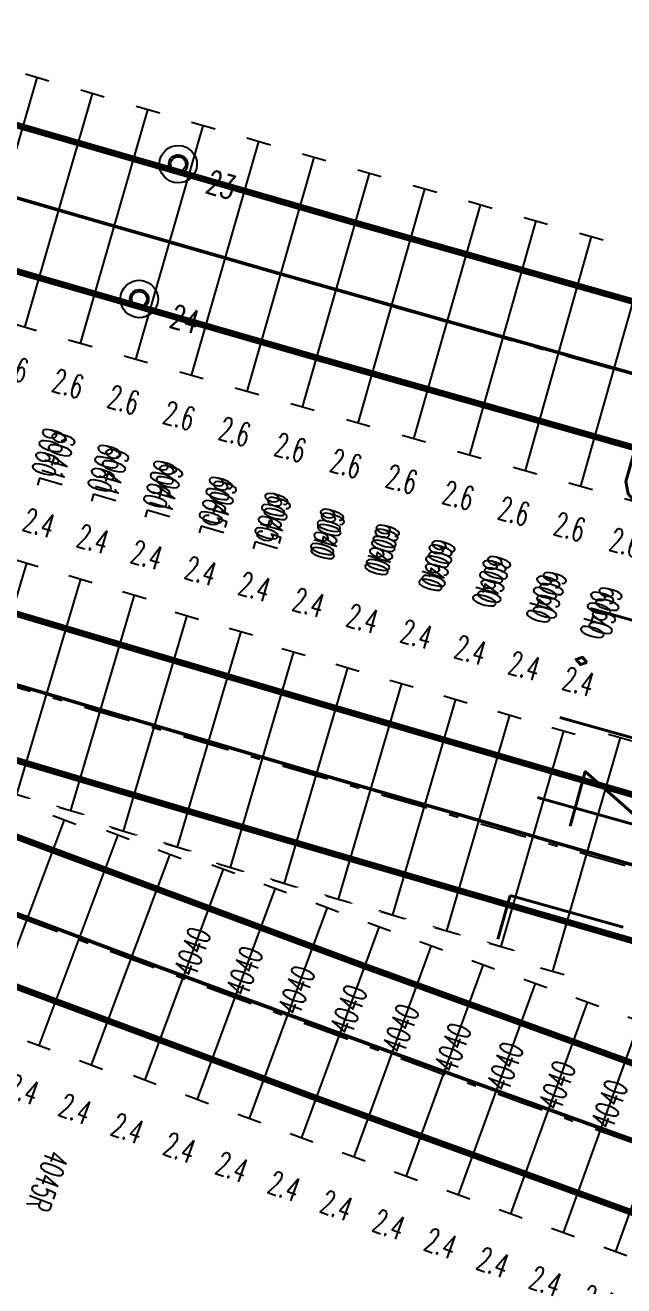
# Model space of a CAD drawing. Extents: x 2687065 to 2691361, y 1253360 to 1255888.
# Drawn here: x 2689283.06 to 2689289.43, y 1254917.14 to 1254930.57 of the extents above; entities that cross this region are included whole.
import ezdxf
from ezdxf.enums import TextEntityAlignment as Align

# ---------------------------------------------------------------- set-up
doc = ezdxf.new("R2010")
doc.units = 0
doc.header["$MEASUREMENT"] = 0
doc.linetypes.add('STRICHPUNKT', pattern=[1, 0.5, -0.25, 0, -0.25])
for name, color, linetype in [('A-GL-0014-_____', 1, 'STRICHPUNKT'), ('A-GL-0015-_____', 1, 'STRICHPUNKT'), ('BS-TR-A-Gleisstrang-LinieGeometrie', 7, 'Continuous'), ('BS-TR-A-Weiche-Kurzbezeichnung', 7, 'Continuous'), ('L-GL-0014-_____', 2, 'Continuous'), ('L-GL-0015-_____', 2, 'Continuous'), ('L-GL-0016-_____', 2, 'Continuous'), ('L-ST-0014-_____', 7, 'Continuous'), ('S-ON-0014-_____', 7, 'Continuous'), ('S-ON-0015-_____', 7, 'Continuous'), ('S-ON-0016-_____', 7, 'Continuous'), ('T-SS-0014-_____', 7, 'Continuous'), ('T-SS-0015-_____', 7, 'Continuous'), ('T-SS-0016-_____', 7, 'Continuous'), ('T-ST', 7, 'Continuous')]:
    doc.layers.add(name, color=color, linetype=linetype)
doc.styles.add('R6', font='simplex.shx', dxfattribs={"width": 0.6})
doc.styles.add('R7', font='simplex.shx', dxfattribs={"width": 0.7})
doc.styles.add('SUPPRIME', font='simplex.shx', dxfattribs={"width": 0.75})

# ---------------------------------------------------------------- blocks, each defined once
blk = doc.blocks.new('WeiVlpSchwelleL')
at = {"color": 7}
for p, q in [((-0.4999999999999905, -0.1300000000000073), (-0.4999999999999832, 0.1299999999999694)), ((0.5000000000000135, -0.130000000000005), (0.5000000000000135, 0.1299999999999717))]:
    blk.add_line(p, q, dxfattribs=at)
at = {"color": 0, "linetype": 'ByBlock', "lineweight": -2}
blk.add_line((-0.4999999999999868, -1.183033536314004e-14), (0.5000000000000118, 4.669396854307774e-15), dxfattribs=at)
at = {"style": 'R6', "width": 0.6}
blk.add_attdef('LAENGE', text='', height=0.25, rotation=89.99999999999999, dxfattribs=at).set_placement((-1.229737067022953, 0.007106245459261308, 6e-06), align=Align.MIDDLE)
at = {"style": 'R6', "width": 0.6, "flags": 1}
for tag, p in [('WVP-SKML', (-5, 0, 2e-06)), ('WVP-SKMR', (3, 0, 2e-06))]:
    blk.add_attdef(tag, text='', height=0.25, rotation=180, dxfattribs=at).set_placement(p, align=Align.MIDDLE_CENTER)
at = {"style": 'R6', "width": 0.6}
blk.add_attdef('BEZEICHNUNG', text='', height=0.25, rotation=180, dxfattribs=at).set_placement((-2.249999999999987, -5.373479439185756e-14, 2), align=Align.MIDDLE_LEFT)
at = {"style": 'R6', "width": 0.6, "flags": 1}
blk.add_attdef('VERSCHIEBUNG', text='', height=0.25, rotation=180, dxfattribs=at).set_placement((-1.470197398034461, -5.373479439185758e-14, 2), align=Align.MIDDLE_LEFT)
for tag, p in [('VERKLINKS', (-0.8749999999999833, -5.426408495180606e-14, 2e-06)), ('VERKRECHTS', (0.8611075787621026, -8.736039560677224e-05, 2e-06))]:
    blk.add_attdef(tag, text='', height=0.25, rotation=180, dxfattribs=at).set_placement(p, align=Align.MIDDLE)
at = {"color": 1, "extrusion": (-1, -6.123233995736769e-17, 1.224646799147353e-16), "style": 'R6', "width": 0.6, "flags": 8}
blk.add_attdef('WVP-ANL', text='', height=0.25, rotation=270, dxfattribs=at).set_placement((1.179971919316135e-14, -7.187955122291877e-15, 0.4999999999999868), align=Align.MIDDLE)
at = {"color": 1, "extrusion": (1, -1.608122649676636e-16, 1.224646799147353e-16), "style": 'R6', "width": 0.6, "flags": 8}
blk.add_attdef('WVP-ANR', text='', height=0.25, rotation=270, dxfattribs=at).set_placement((-1.65451836612779e-14, -4.265120563609635e-14, 0.50000000000001), align=Align.MIDDLE)
blk = doc.blocks.new('st_Isol6_a')
at = {"color": 0, "linetype": 'ByBlock', "lineweight": -2}
for radius in [0.2, 0.1, 0.08]:
    blk.add_circle((0, 0, 1), radius, dxfattribs=at)
at = {"layer": 'T-ST', "color": 0, "linetype": 'ByBlock', "lineweight": -2, "style": 'R7', "width": 0.7, "flags": 8}
blk.add_attdef('WVP-STNR', text='', height=0.25, dxfattribs=at).set_placement((0.55, 0), align=Align.MIDDLE)
blk = doc.blocks.new('WeiVlpSchwelleR')
at = {"color": 7}
for p, q in [((-0.4999999999999886, -0.1300000000000048), (-0.4999999999999886, 0.1299999999999719)), ((0.5000000000000153, -0.1300000000000075), (0.5000000000000082, 0.1299999999999692))]:
    blk.add_line(p, q, dxfattribs=at)
at = {"color": 0, "linetype": 'ByBlock', "lineweight": -2}
blk.add_line((0.5000000000000118, -1.201402631621339e-14), (-0.4999999999999868, 4.853087807381139e-15), dxfattribs=at)
at = {"style": 'R6', "width": 0.6}
blk.add_attdef('LAENGE', text='', height=0.25, rotation=90, dxfattribs=at).set_placement((1.229737067022978, 0.007106245459260857, 6e-06), align=Align.MIDDLE)
at = {"style": 'R6', "width": 0.6, "flags": 1}
for tag, p in [('WVP-SKML', (-3, -5.426215032855453e-14, 2e-06)), ('WVP-SKMR', (5, -5.426215032855453e-14, 2e-06))]:
    blk.add_attdef(tag, text='', height=0.25, rotation=180, dxfattribs=at).set_placement(p, align=Align.MIDDLE_CENTER)
for tag, rotation, p in [('VERKLINKS', 180, (-0.8611075787620777, -8.73603956063954e-05, 2e-06)), ('VERKRECHTS', 179.9999999999973, (0.8750000000000082, -5.459328261269093e-14, 2e-06))]:
    blk.add_attdef(tag, text='', height=0.25, rotation=rotation, dxfattribs=at).set_placement(p, align=Align.MIDDLE)
at = {"color": 1, "extrusion": (-1, 1.836970198721029e-16, 1.224646799147353e-16), "style": 'R6', "width": 0.6, "flags": 8}
blk.add_attdef('WVP-ANL', text='', height=0.25, rotation=270, dxfattribs=at).set_placement((1.829950611378862e-14, -6.12323399573665e-17, 0.4999999999999904), align=Align.MIDDLE)
at = {"style": 'R6', "width": 0.6, "flags": 1}
blk.add_attdef('VERSCHIEBUNG', text='', height=0.25, rotation=179.9999999999999, dxfattribs=at).set_placement((1.75503510535756, -5.395683899678261e-14, 2.000000000057511e-06), align=Align.MIDDLE_LEFT)
at = {"color": 1, "extrusion": (1, -1.83697019872103e-16, 3.374459510989179e-32), "style": 'R6', "width": 0.6, "flags": 8}
blk.add_attdef('WVP-ANR', text='', height=0.25, rotation=270, dxfattribs=at).set_placement((-1.90594986648479e-14, -7.137320858570557e-15, 0.5000000000000118), align=Align.MIDDLE)
at = {"style": 'R6', "width": 0.6}
blk.add_attdef('BEZEICHNUNG', text='', height=0.25, rotation=180, dxfattribs=at).set_placement((3.371428571428583, -5.426215032855453e-14, 2.000000000057511e-06), align=Align.MIDDLE_LEFT)

msp = doc.modelspace()

# ---------------------------------------------------------------- linework, layer by layer
at = {"layer": 'A-GL-0014-_____', "extrusion": (0.01856783197649532, 0.07832280268803682, 0.9967551224823394), "elevation": 148676.4978869476, "flags": 128}
msp.add_lwpolyline([(-2327270.607667033, -1835422.054921527, 0.003633421410041515), (-2327283.193510828, -1835421.446566809)], format="xyb", dxfattribs=at)
at = {"layer": 'A-GL-0015-_____', "extrusion": (0.01804329580227478, 0.0724631591215498, 0.9972078670200696), "elevation": 139912.5850883046, "flags": 128}
for points in [[(-2306375.860925438, -1862282.304916803, 0.003607865654043509), (-2306388.834824676, -1862281.695972341, 0.0005778882366978131), (-2306390.938590927, -1862281.614882477, 0.0005640373837236005), (-2306393.04253691, -1862281.538597507, 0.0005501865310880182), (-2306395.146647687, -1862281.467001255, 0.0005363356787352098), (-2306397.2509091, -1862281.399977494, 0.0005224848264887163), (-2306399.355307747, -1862281.337409949, 0.000508633974426861), (-2306401.459830968, -1862281.279182303, 0.0004947831227551143), (-2306403.564466825, -1862281.2251782, 0.0004809322710308942), (-2306405.669204077, -1862281.175281247, 0.0004670814196756011), (-2306407.774032172, -1862281.129375021, 0.0004532305682466667), (-2306409.878941214, -1862281.087343066, 0.0004393797171654458), (-2306411.983921956, -1862281.049068903, 0.000425528866205388), (-2306414.088965773, -1862281.014436027, 0.0004116780155718247), (-2306416.194064645, -1862280.983327911, 0.0003978271650381603), (-2306418.299211137, -1862280.955628012, 0.0003839763143777667), (-2306420.404398384, -1862280.931219766, 0.0003701254642280183), (-2306422.509620063, -1862280.909986597, 0.0003562746139303033), (-2306424.614870382, -1862280.891811915, 0.000342423763905985), (-2306426.720144058, -1862280.87657912, 0.0003285729141444139), (-2306428.825436292, -1862280.864171602, 0.0003147220642029705), (-2306430.93074276, -1862280.85447274, 0.000300871214719114), (-2306433.036059585, -1862280.84736591, 0.0002870203650340875), (-2306435.141383322, -1862280.84273448, 0.0002731695155693189), (-2306437.246710938, -1862280.840461815, 0.0002593186663141821), (-2306439.352039791, -1862280.840431275, 0.0002454678170420386), (-2306441.457367611, -1862280.842526217, 0.0002316169679582705), (-2306443.562692484, -1862280.846629998, 0.000217766119052233), (-2306445.668012826, -1862280.852625972, 0.0002039152698813173), (-2306447.773327372, -1862280.860397492, 0.0001900644212988732), (-2306449.878635147, -1862280.869827912, 0.0001762135724302912), (-2306451.983935457, -1862280.880800585, 0.0001623627236969281), (-2306454.08922786, -1862280.893198865, 0.0001485118746561659), (-2306456.194512154, -1862280.906906107, 0.0001346610261611838), (-2306458.299788353, -1862280.921805665, 0.0001208101782019989), (-2306460.405056668, -1862280.937780896, 0.0001069593294711759), (-2306462.510317494, -1862280.954715158, 9.310848082247697e-05), (-2306464.615571377, -1862280.972491808, 7.925763224524444e-05), (-2306466.720819011, -1862280.990994205, 6.540678372883944e-05), (-2306468.826060446, -1862281.010163099, 6.111675872858242e-05), (-2306471.026168179, -1862281.03068374, 6.111675872858242e-05)], [(-2306375.711487282, -1862280.557766664), (-2306383.991522347, -1862279.588452516, 0.006225960442902095), (-2306396.375575922, -1862278.29479418)]]:
    msp.add_lwpolyline(points, format="xyb", dxfattribs=at)
at = {"layer": 'BS-TR-A-Gleisstrang-LinieGeometrie', "color": 2, "lineweight": 50, "true_color": 0xffff00}
for points in [[(2689278.25049011, 1254930.10978953, 454.261855773672), (2689279.18011675, 1254929.83558425, 454.268669774008), (2689280.11004936, 1254929.56241837, 454.275483774344), (2689281.04028675, 1254929.29029224, 454.2822977746799), (2689281.97082777, 1254929.0192062, 454.289111775016), (2689282.90167126, 1254928.74916059, 454.295925775352), (2689283.83281606, 1254928.48015573, 454.302739775688), (2689284.76426099, 1254928.21219198, 454.309553776024), (2689285.6960049, 1254927.94526966, 454.3163677763599), (2689286.62804662, 1254927.67938911, 454.323181776697), (2689287.56038499, 1254927.41455065, 454.329995777033), (2689288.49301884, 1254927.15075463, 454.336809777369), (2689289.425947, 1254926.88800137, 454.343623777705), (2689290.35916832, 1254926.6262912, 454.350437778041)], [(2689275.26782487, 1254925.86900111, 454.572238479841), (2689276.22312793, 1254925.57664309, 454.579152882898), (2689277.17875493, 1254925.28534568, 454.586067285954), (2689278.13470469, 1254924.99510923, 454.592981689011), (2689279.09097604, 1254924.70593411, 454.599896092068), (2689280.0475678, 1254924.41782066, 454.606810495125), (2689281.00447879, 1254924.13076926, 454.613724898182), (2689281.96170782, 1254923.84478023, 454.620639301239), (2689282.91925372, 1254923.55985395, 454.627553704296), (2689283.87711532, 1254923.27599076, 454.6344577717221), (2689284.83529142, 1254922.99319102, 454.641257534826), (2689285.79378086, 1254922.71145506, 454.647914705764), (2689286.75258244, 1254922.43078324, 454.654429284943), (2689287.71169499, 1254922.1511759, 454.66080127276), (2689287.71167, 1254922.15109, 454.6608), (2689288.67201147, 1254921.87228661, 454.667035277707), (2689289.63265866, 1254921.59453843, 454.673127691962)], [(2689274.70311217, 1254924.21400918, 454.70271), (2689275.67836215, 1254923.84716578, 454.714793426588), (2689276.65361213, 1254923.48032237, 454.726965861967), (2689277.62886211, 1254923.11347896, 454.739227306403), (2689278.60411209, 1254922.74663556, 454.7515777601629), (2689279.57936207, 1254922.37979215, 454.7640172235201), (2689280.55461205, 1254922.01294874, 454.776545696746), (2689281.52986203, 1254921.64610534, 454.789163180115), (2689282.50511201, 1254921.27926193, 454.801869673902), (2689282.5051, 1254921.27923, 454.80187), (2689283.4765961, 1254920.91494964, 454.81460287031), (2689284.44884603, 1254920.55268601, 454.827204100273), (2689285.4218456, 1254920.19244067, 454.839576236801), (2689286.39559061, 1254919.83421517, 454.851719281703), (2689287.37007688, 1254919.47801106, 454.863633236756), (2689288.34530021, 1254919.12382986, 454.8753181037), (2689289.3212564, 1254918.7716731, 454.886773884245), (2689290.29794125, 1254918.42154231, 454.898000580066), (2689291.27535054, 1254918.07343898, 454.908998192805), (2689292.25348008, 1254917.72736461, 454.91976672407), (2689293.23232565, 1254917.38332071, 454.930306175436), (2689294.21188304, 1254917.04130874, 454.940616548443)]]:
    msp.add_polyline3d(points, dxfattribs=at)
at = {"layer": 'L-GL-0014-_____', "lineweight": 70, "extrusion": (0.01856783197649532, 0.07832280268803682, 0.9967551224823394), "const_width": 0.07, "elevation": 148676.4978869476, "flags": 128}
for points in [[(-2327270.649319825, -1835422.803763998, 0.003633421410041434), (-2327283.224276211, -1835422.195935538, 0.003633421410041434)], [(-2327270.56601424, -1835421.306079058, 0.003633421410041447), (-2327283.162745444, -1835420.697198081, 0.003633421410041447)]]:
    msp.add_lwpolyline(points, format="xyb", dxfattribs=at)
at = {"layer": 'L-GL-0015-_____', "lineweight": 70, "extrusion": (0.01804329580227478, 0.0724631591215498, 0.9972078670200696), "const_width": 0.06999999999999999, "elevation": 139912.5850883046, "flags": 128}
for points in [[(-2306380.672627342, -1862282.808074327, 0.000760682760276793), (-2306383.405750903, -1862282.678746763, 0.00151899202084786), (-2306388.864581361, -1862282.445381802, 0.0005778882366978685), (-2306390.966612087, -1862282.364358837, 0.0002213726297795036), (-2306391.791681806, -1862282.333877219, 0.002088862185547946)], [(-2306383.337548495, -1862281.18029803, 0.001518876280377457), (-2306388.805067991, -1862280.946562881, 0.000577888236697869), (-2306390.910569767, -1862280.865406116, 0.0002214802930002519), (-2306391.737368735, -1862280.834860791, 0.002088977926238065)]]:
    msp.add_lwpolyline(points, format="xyb", dxfattribs=at)
at = {"layer": 'L-GL-0016-_____', "lineweight": 70, "extrusion": (0.01187098449345872, 0.06030678037094123, 0.9981092986083474), "const_width": 0.07000000000000002, "elevation": 108058.6567406982, "flags": 128}
for points in [[(-2396275.611708371, -1747356.400839468), (-2396275.620210119, -1747356.39941413), (-2396276.417670892, -1747356.265717931, 0.006225960442902277), (-2396288.703952008, -1747354.362861454)], [(-2396275.363691192, -1747354.921485731), (-2396275.37219294, -1747354.920060393), (-2396276.169653713, -1747354.786364194, 0.006225960442902282), (-2396288.492849223, -1747352.877790542)]]:
    msp.add_lwpolyline(points, format="xyb", dxfattribs=at)

# ---------------------------------------------------------------- block references
at = {"layer": 'L-ST-0014-_____', "color": 7, "extrusion": (0.01856783197649532, 0.07832280268803682, 0.9967551224823394)}
ref = msp.add_blockref('st_Isol6_a', (-2327277.102619253, -1835422.468952268, 148676.4978869476), dxfattribs=dict(at, rotation=357.2437342768515))
ref.add_attrib('WVP-STNR', '23', dxfattribs={"layer": 'T-ST', "color": 0, "linetype": 'ByBlock', "lineweight": -2, "extrusion": (0.01856783197649532, 0.07832280268803682, 0.9967551224823394), "height": 0.2500000000000001, "rotation": 177.2437342777272, "style": 'R7', "width": 0.7}).set_placement((-2327277.599100207, -1835422.44218943, 148676.4978869476), align=Align.MIDDLE)
ref = msp.add_blockref('st_Isol6_a', (-2327277.030730357, -1835420.970675909, 148676.4978869476), dxfattribs=dict(at, rotation=357.2437502836371))
ref.add_attrib('WVP-STNR', '24', dxfattribs={"layer": 'T-ST', "color": 0, "linetype": 'ByBlock', "lineweight": -2, "extrusion": (0.01856783197649532, 0.07832280268803682, 0.9967551224823394), "height": 0.2499999999999999, "rotation": 177.2437502844916, "style": 'R7', "width": 0.7000000000000001}).set_placement((-2327277.553045053, -1835420.954202117, 148676.4978869476), align=Align.MIDDLE)
at = {"layer": 'S-ON-0014-_____', "extrusion": (0.01856783197649532, 0.07832280268803682, 0.9967551224823394)}
ref = msp.add_blockref('WeiVlpSchwelleL', (-2327275.364415111, -1835421.803442906, 148676.4978869476), dxfattribs=dict(at, xscale=2.6, rotation=267.1311125875583))
ref.add_attrib('BEZEICHNUNG', '6060', dxfattribs={"layer": 'T-SS-0014-_____', "extrusion": (0.01856783197649532, 0.07832280268803682, 0.9967551224823394), "height": 0.25, "rotation": 87.13111259164937, "style": 'R6', "width": 0.6}).set_placement((-2327275.251801236, -1835419.55626287, 148676.4978869476), align=Align.MIDDLE_LEFT)
ref.add_attrib('LAENGE', '2.6', dxfattribs={"layer": 'T-SS-0014-_____', "extrusion": (0.01856783197649532, 0.07832280268803682, 0.9967551224823394), "height": 0.25, "rotation": 177.1311125910347, "style": 'R6', "oblique": 359.9999999999999, "width": 0.6}).set_placement((-2327275.270707928, -1835420.055953574, 148676.4978869476), align=Align.MIDDLE)
ref = msp.add_blockref('WeiVlpSchwelleL', (-2327275.978426463, -1835421.772890932, 148676.4978869476), dxfattribs=dict(at, xscale=2.6, rotation=267.1717397922344))
ref.add_attrib('BEZEICHNUNG', '6060', dxfattribs={"layer": 'T-SS-0014-_____', "extrusion": (0.01856783197649532, 0.07832280268803682, 0.9967551224823394), "height": 0.25, "rotation": 87.17173978771201, "style": 'R6', "width": 0.6}).set_placement((-2327275.867406044, -1835419.525631608, 148676.4978869476), align=Align.MIDDLE_LEFT)
ref.add_attrib('LAENGE', '2.6', dxfattribs={"layer": 'T-SS-0014-_____', "extrusion": (0.01856783197649532, 0.07832280268803682, 0.9967551224823394), "height": 0.25, "rotation": 177.1717397965971, "style": 'R6', "oblique": 359.9999999999999, "width": 0.6}).set_placement((-2327275.88595841, -1835420.025335594, 148676.4978869476), align=Align.MIDDLE)
ref = msp.add_blockref('WeiVlpSchwelleL', (-2327276.592459325, -1835421.742774347, 148676.4978869476), dxfattribs=dict(at, xscale=2.6, rotation=267.2123669969105))
ref.add_attrib('BEZEICHNUNG', '6060', dxfattribs={"layer": 'T-SS-0014-_____', "extrusion": (0.01856783197649532, 0.07832280268803682, 0.9967551224823394), "height": 0.25, "rotation": 87.21236698631878, "style": 'R6', "width": 0.6}).set_placement((-2327276.483032417, -1835419.495436867, 148676.4978869476), align=Align.MIDDLE_LEFT)
ref.add_attrib('LAENGE', '2.6', dxfattribs={"layer": 'T-SS-0014-_____', "extrusion": (0.01856783197649532, 0.07832280268803682, 0.9967551224823394), "height": 0.25, "rotation": 177.212366991681, "style": 'R6', "width": 0.6}).set_placement((-2327276.501230449, -1835419.995153882, 148676.4978869476), align=Align.MIDDLE)
ref = msp.add_blockref('WeiVlpSchwelleL', (-2327277.206513388, -1835421.713093168, 148676.4978869476), dxfattribs=dict(at, xscale=2.6, rotation=267.2529942015866))
ref.add_attrib('BEZEICHNUNG', '6060', dxfattribs={"layer": 'T-SS-0014-_____', "extrusion": (0.01856783197649532, 0.07832280268803682, 0.9967551224823394), "height": 0.25, "rotation": 87.25299421161273, "style": 'R6', "width": 0.6}).set_placement((-2327277.098680045, -1835419.46567866, 148676.4978869476), align=Align.MIDDLE_LEFT)
ref.add_attrib('LAENGE', '2.6', dxfattribs={"layer": 'T-SS-0014-_____', "extrusion": (0.01856783197649532, 0.07832280268803682, 0.9967551224823394), "height": 0.25, "rotation": 177.2529941965698, "style": 'R6', "width": 0.6}).set_placement((-2327277.116523735, -1835419.965408453, 148676.4978869476), align=Align.MIDDLE)
ref = msp.add_blockref('WeiVlpSchwelleL', (-2327277.820588342, -1835421.683847409, 148676.4978869476), dxfattribs=dict(at, xscale=2.6, rotation=267.2936214062627))
ref.add_attrib('BEZEICHNUNG', '6060', dxfattribs={"layer": 'T-SS-0014-_____', "extrusion": (0.01856783197649532, 0.07832280268803682, 0.9967551224823394), "height": 0.25, "rotation": 87.29362139971956, "style": 'R6', "width": 0.6}).set_placement((-2327277.71434862, -1835419.436357004, 148676.4978869476), align=Align.MIDDLE_LEFT)
ref.add_attrib('LAENGE', '2.6', dxfattribs={"layer": 'T-SS-0014-_____', "extrusion": (0.01856783197649532, 0.07832280268803682, 0.9967551224823394), "height": 0.25, "rotation": 177.2936214059893, "style": 'R6', "oblique": 359.9999999999999, "width": 0.6}).set_placement((-2327277.731837958, -1835419.936099324, 148676.4978869476), align=Align.MIDDLE)
ref = msp.add_blockref('WeiVlpSchwelleL', (-2327278.43468388, -1835421.655037084, 148676.4978869476), dxfattribs=dict(at, xscale=2.6, rotation=267.3342486109388))
ref.add_attrib('BEZEICHNUNG', '6060', dxfattribs={"layer": 'T-SS-0014-_____', "extrusion": (0.01856783197649532, 0.07832280268803682, 0.9967551224823394), "height": 0.25, "rotation": 87.33424860039185, "style": 'R6', "width": 0.6}).set_placement((-2327278.330037831, -1835419.407471912, 148676.4978869476), align=Align.MIDDLE_LEFT)
ref.add_attrib('LAENGE', '2.6', dxfattribs={"layer": 'T-SS-0014-_____', "extrusion": (0.01856783197649532, 0.07832280268803682, 0.9967551224823394), "height": 0.25, "rotation": 177.3342486127551, "style": 'R6', "width": 0.6}).set_placement((-2327278.347172808, -1835419.907226507, 148676.4978869476), align=Align.MIDDLE)
ref = msp.add_blockref('WeiVlpSchwelleL', (-2327279.048799692, -1835421.626662208, 148676.4978869476), dxfattribs=dict(at, xscale=2.6, rotation=267.3748758156149))
ref.add_attrib('BEZEICHNUNG', '6060', dxfattribs={"layer": 'T-SS-0014-_____', "extrusion": (0.01856783197649532, 0.07832280268803682, 0.9967551224823394), "height": 0.25, "rotation": 87.3748758047282, "style": 'R6', "width": 0.6}).set_placement((-2327278.945747369, -1835419.379023399, 148676.4978869476), align=Align.MIDDLE_LEFT)
ref.add_attrib('LAENGE', '2.6', dxfattribs={"layer": 'T-SS-0014-_____', "extrusion": (0.01856783197649532, 0.07832280268803682, 0.9967551224823394), "height": 0.25, "rotation": 177.3748758135193, "style": 'R6', "width": 0.6}).set_placement((-2327278.962527976, -1835419.878790019, 148676.4978869476), align=Align.MIDDLE)
ref = msp.add_blockref('WeiVlpSchwelleL', (-2327279.662935469, -1835421.598722796, 148676.4978869476), dxfattribs=dict(at, xscale=2.6, rotation=267.4155030202909))
ref.add_attrib('BEZEICHNUNG', '6060', dxfattribs={"layer": 'T-SS-0014-_____', "extrusion": (0.01856783197649532, 0.07832280268803682, 0.9967551224823394), "height": 0.25, "rotation": 87.41550303315802, "style": 'R6', "width": 0.6}).set_placement((-2327279.561476925, -1835419.351011479, 148676.4978869476), align=Align.MIDDLE_LEFT)
ref.add_attrib('LAENGE', '2.6', dxfattribs={"layer": 'T-SS-0014-_____', "extrusion": (0.01856783197649532, 0.07832280268803682, 0.9967551224823394), "height": 0.25, "rotation": 177.4155030212183, "style": 'R6', "oblique": 359.9999999999999, "width": 0.6}).set_placement((-2327279.577903155, -1835419.850789873, 148676.4978869476), align=Align.MIDDLE)
ref = msp.add_blockref('WeiVlpSchwelleL', (-2327280.277090904, -1835421.571218862, 148676.4978869476), dxfattribs=dict(at, xscale=2.6, rotation=267.456130224967))
ref.add_attrib('BEZEICHNUNG', '6060', dxfattribs={"layer": 'T-SS-0014-_____', "extrusion": (0.01856783197649532, 0.07832280268803682, 0.9967551224823394), "height": 0.25, "rotation": 87.45613022182467, "style": 'R6', "width": 0.6}).set_placement((-2327280.177226189, -1835419.323436168, 148676.4978869476), align=Align.MIDDLE_LEFT)
ref.add_attrib('LAENGE', '2.6', dxfattribs={"layer": 'T-SS-0014-_____', "extrusion": (0.01856783197649532, 0.07832280268803682, 0.9967551224823394), "height": 0.25, "rotation": 177.4561302232841, "style": 'R6', "width": 0.6}).set_placement((-2327280.193298032, -1835419.823226083, 148676.4978869476), align=Align.MIDDLE)
ref = msp.add_blockref('WeiVlpSchwelleL', (-2327280.891265687, -1835421.544150418, 148676.4978869476), dxfattribs=dict(at, xscale=2.6, rotation=87.49675742964313))
ref.add_attrib('BEZEICHNUNG', '6060', dxfattribs={"layer": 'T-SS-0014-_____', "extrusion": (0.01856783197649532, 0.07832280268803682, 0.9967551224823394), "height": 0.25, "rotation": 87.49675742411246, "style": 'R6', "width": 0.6}).set_placement((-2327280.792994851, -1835419.296297478, 148676.4978869476), align=Align.MIDDLE_LEFT)
ref.add_attrib('LAENGE', '2.6', dxfattribs={"layer": 'T-SS-0014-_____', "extrusion": (0.01856783197649532, 0.07832280268803682, 0.9967551224823394), "height": 0.25, "rotation": 177.4967574345175, "style": 'R6', "width": 0.6}).set_placement((-2327280.820954266, -1835419.795563473, 148676.4978869476), align=Align.MIDDLE)
ref = msp.add_blockref('WeiVlpSchwelleL', (-2327281.505459508, -1835421.51751748, 148676.4978869476), dxfattribs=dict(at, xscale=2.6, rotation=87.53738463431921))
ref.add_attrib('BEZEICHNUNG', '6060', dxfattribs={"layer": 'T-SS-0014-_____', "extrusion": (0.01856783197649532, 0.07832280268803682, 0.9967551224823394), "height": 0.25, "rotation": 87.5373846238554, "style": 'R6', "width": 0.6}).set_placement((-2327281.408782602, -1835419.269595422, 148676.4978869476), align=Align.MIDDLE_LEFT)
ref.add_attrib('LAENGE', '2.6', dxfattribs={"layer": 'T-SS-0014-_____', "extrusion": (0.01856783197649532, 0.07832280268803682, 0.9967551224823394), "height": 0.25, "rotation": 177.5373846295589, "style": 'R6', "oblique": 359.9999999999999, "width": 0.6}).set_placement((-2327281.436387991, -1835419.768881118, 148676.4978869476), align=Align.MIDDLE)
ref = msp.add_blockref('WeiVlpSchwelleL', (-2327282.119672061, -1835421.49132006, 148676.4978869476), dxfattribs=dict(at, xscale=2.6, rotation=87.5780118389953))
ref.add_attrib('BEZEICHNUNG', '6060', dxfattribs={"layer": 'T-SS-0014-_____', "extrusion": (0.01856783197649532, 0.07832280268803682, 0.9967551224823394), "height": 0.25, "rotation": 87.57801184876058, "style": 'R6', "width": 0.6}).set_placement((-2327282.024589131, -1835419.243330016, 148676.4978869476), align=Align.MIDDLE_LEFT)
ref.add_attrib('LAENGE', '2.6', dxfattribs={"layer": 'T-SS-0014-_____', "extrusion": (0.01856783197649532, 0.07832280268803682, 0.9967551224823394), "height": 0.25, "rotation": 177.578011841503, "style": 'R6', "width": 0.6}).set_placement((-2327282.051840481, -1835419.74263516, 148676.4978869476), align=Align.MIDDLE)
ref = msp.add_blockref('WeiVlpSchwelleL', (-2327282.733903035, -1835421.465558171, 148676.4978869476), dxfattribs=dict(at, xscale=2.6, rotation=87.61863904367137))
ref.add_attrib('BEZEICHNUNG', '6060', dxfattribs={"layer": 'T-SS-0014-_____', "extrusion": (0.01856783197649532, 0.07832280268803682, 0.9967551224823394), "height": 0.25, "rotation": 87.618639034963, "style": 'R6', "width": 0.6}).set_placement((-2327282.64041413, -1835419.217501271, 148676.4978869476), align=Align.MIDDLE_LEFT)
ref.add_attrib('LAENGE', '2.6', dxfattribs={"layer": 'T-SS-0014-_____', "extrusion": (0.01856783197649532, 0.07832280268803682, 0.9967551224823394), "height": 0.25, "rotation": 177.6186390394596, "style": 'R6', "width": 0.6}).set_placement((-2327282.667311427, -1835419.716825613, 148676.4978869476), align=Align.MIDDLE)
at = {"layer": 'S-ON-0015-_____', "extrusion": (0.01804329580227478, 0.0724631591215498, 0.9972078670200696)}
ref = msp.add_blockref('WeiVlpSchwelleL', (-2306383.625936391, -1862282.018017221, 139912.5850883046), dxfattribs=dict(at, xscale=2.399999999999999, rotation=87.39396156286762))
ref.add_attrib('BEZEICHNUNG', '6041L', dxfattribs={"layer": 'T-SS-0015-_____', "extrusion": (0.01804329580227478, 0.0724631591215498, 0.9972078670200696), "height": 0.25, "rotation": 87.39396154907563, "style": 'R6', "width": 0.6}).set_placement((-2306383.746427307, -1862284.665276547, 139912.5850883046), align=Align.MIDDLE_LEFT)
ref.add_attrib('LAENGE', '2.4', dxfattribs={"layer": 'T-SS-0015-_____', "extrusion": (0.01804329580227478, 0.0724631591215498, 0.9972078670200696), "height": 0.25, "rotation": 177.3939615678003, "style": 'R6', "oblique": 359.9999999999999, "width": 0.6}).set_placement((-2306383.707079042, -1862283.666021473, 139912.5850883046), align=Align.MIDDLE)
ref.add_attrib('WVP-ANR', 'Z', dxfattribs={"layer": 'T-SS-0015-_____', "color": 1, "extrusion": (-0.284819074687632, -0.9556741878546597, 0.07459853458626227), "height": 0.2999999999999999, "rotation": 270.1950847661909, "style": 'R6', "width": 0.6}).set_placement((2218834.336195163, 147468.2713199169, -1965222.088473643), align=Align.MIDDLE)
ref = msp.add_blockref('WeiVlpSchwelleL', (-2306384.225258311, -1862281.990939062, 139912.5850883046), dxfattribs=dict(at, xscale=2.4, rotation=87.43215864677997))
ref.add_attrib('BEZEICHNUNG', '6041L', dxfattribs={"layer": 'T-SS-0015-_____', "extrusion": (0.01804329580227478, 0.0724631591215498, 0.9972078670200696), "height": 0.25, "rotation": 87.43215864991936, "style": 'R6', "width": 0.6}).set_placement((-2306384.343984365, -1862284.638278127, 139912.5850883046), align=Align.MIDDLE_LEFT)
ref.add_attrib('LAENGE', '2.4', dxfattribs={"layer": 'T-SS-0015-_____', "extrusion": (0.01804329580227478, 0.0724631591215498, 0.9972078670200696), "height": 0.25, "rotation": 177.4321586393219, "style": 'R6', "oblique": 359.9999999999999, "width": 0.6}).set_placement((-2306384.305302279, -1862283.638997043, 139912.5850883046), align=Align.MIDDLE)
ref.add_attrib('WVP-ANR', 'Z', dxfattribs={"layer": 'T-SS-0015-_____', "color": 1, "extrusion": (-0.2841800721796151, -0.9558642215097615, 0.07460078158790723), "height": 0.2999999999999999, "rotation": 270.1922273308941, "style": 'R6', "width": 0.6}).set_placement((2220151.932549904, 147362.0100854175, -1963742.106580813), align=Align.MIDDLE)
ref = msp.add_blockref('WeiVlpSchwelleL', (-2306384.824598151, -1862281.964260457, 139912.5850883046), dxfattribs=dict(at, xscale=2.399999999999999, rotation=87.47035573069239))
ref.add_attrib('BEZEICHNUNG', '6041L', dxfattribs={"layer": 'T-SS-0015-_____', "extrusion": (0.01804329580227478, 0.0724631591215498, 0.9972078670200696), "height": 0.25, "rotation": 87.4703557433998, "style": 'R6', "width": 0.6}).set_placement((-2306384.941559291, -1862284.611678084, 139912.5850883046), align=Align.MIDDLE_LEFT)
ref.add_attrib('LAENGE', '2.4', dxfattribs={"layer": 'T-SS-0015-_____', "extrusion": (0.01804329580227478, 0.0724631591215498, 0.9972078670200696), "height": 0.25, "rotation": 177.4703557367374, "style": 'R6', "oblique": 359.9999999999999, "width": 0.6}).set_placement((-2306384.903543398, -1862283.612371434, 139912.5850883046), align=Align.MIDDLE)
ref.add_attrib('WVP-ANR', 'Z', dxfattribs={"layer": 'T-SS-0015-_____', "color": 1, "extrusion": (-0.2835409433700248, -0.9560538303386148, 0.07460299543382827), "height": 0.2999999999999999, "rotation": 270.1893698092079, "style": 'R6', "width": 0.6}).set_placement((2221468.537105563, 147255.6111848119, -1962261.251517936), align=Align.MIDDLE)
ref = msp.add_blockref('WeiVlpSchwelleL', (-2306385.42178213, -1862281.88802868, 139912.5850883046), dxfattribs=dict(at, xscale=2.4, rotation=87.50855281460481))
ref.add_attrib('BEZEICHNUNG', '6045L', dxfattribs={"layer": 'T-SS-0015-_____', "extrusion": (0.01804329580227478, 0.0724631591215498, 0.9972078670200696), "height": 0.25, "rotation": 87.50855281713206, "style": 'R6', "width": 0.6}).set_placement((-2306385.539151817, -1862284.585476429, 139912.5850883046), align=Align.MIDDLE_LEFT)
ref.add_attrib('LAENGE', '2.4', dxfattribs={"layer": 'T-SS-0015-_____', "extrusion": (0.01804329580227478, 0.0724631591215498, 0.9972078670200696), "height": 0.25, "rotation": 177.5085528107714, "style": 'R6', "oblique": 359.9999999999999, "width": 0.6}).set_placement((-2306385.501956701, -1862283.586137383, 139912.5850883046), align=Align.MIDDLE)
ref.add_attrib('WVP-ANR', 'Z', dxfattribs={"layer": 'T-SS-0015-_____', "color": 1, "extrusion": (-0.2829016885429181, -0.956243014256949, 0.07460517612304153), "height": 0.2999999999999999, "rotation": 270.1865122024162, "style": 'R6', "width": 0.6}).set_placement((2222784.14926619, 147149.0748079768, -1960779.473943169), align=Align.MIDDLE)
ref = msp.add_blockref('WeiVlpSchwelleL', (-2306386.021190311, -1862281.862147778, 139912.5850883046), dxfattribs=dict(at, xscale=2.399999999999999, rotation=87.54674989851716))
ref.add_attrib('BEZEICHNUNG', '6045L', dxfattribs={"layer": 'T-SS-0015-_____', "extrusion": (0.01804329580227478, 0.0724631591215498, 0.9972078670200696), "height": 0.25, "rotation": 87.5467498956549, "style": 'R6', "width": 0.6}).set_placement((-2306386.136761677, -1862284.559673174, 139912.5850883046), align=Align.MIDDLE_LEFT)
ref.add_attrib('LAENGE', '2.4', dxfattribs={"layer": 'T-SS-0015-_____', "extrusion": (0.01804329580227478, 0.0724631591215498, 0.9972078670200696), "height": 0.25, "rotation": 177.5467498986314, "style": 'R6', "oblique": 359.9999999999999, "width": 0.6}).set_placement((-2306386.100232794, -1862283.560309553, 139912.5850883046), align=Align.MIDDLE)
ref.add_attrib('WVP-ANR', 'Z', dxfattribs={"layer": 'T-SS-0015-_____', "color": 1, "extrusion": (-0.2822623079824078, -0.9564317731806832, 0.0746073236545778), "height": 0.2999999999999999, "rotation": 270.1836545118035, "style": 'R6', "width": 0.6}).set_placement((2224098.768436297, 147042.401145035, -1959296.874515057), align=Align.MIDDLE)
ref = msp.add_blockref('WeiVlpSchwelleL', (-2306386.618508705, -1862281.786710896, 139912.5850883046), dxfattribs=dict(at, xscale=2.4, rotation=87.58494698242959))
ref.add_attrib('BEZEICHNUNG', '6040', dxfattribs={"layer": 'T-SS-0015-_____', "extrusion": (0.01804329580227478, 0.0724631591215498, 0.9972078670200696), "height": 0.25, "rotation": 87.58494698461709, "style": 'R6', "width": 0.6}).set_placement((-2306386.734388608, -1862284.534268329, 139912.5850883046), align=Align.MIDDLE_LEFT)
ref.add_attrib('LAENGE', '2.4', dxfattribs={"layer": 'T-SS-0015-_____', "extrusion": (0.01804329580227478, 0.0724631591215498, 0.9972078670200696), "height": 0.25, "rotation": 177.5849469789075, "style": 'R6', "oblique": 359.9999999999999, "width": 0.6}).set_placement((-2306386.698688558, -1862283.534873129, 139912.5850883046), align=Align.MIDDLE)
ref.add_attrib('WVP-ANR', 'Z', dxfattribs={"layer": 'T-SS-0015-_____', "color": 1, "extrusion": (-0.2816228019726589, -0.9566201070259248, 0.07460943802748261), "height": 0.2999999999999999, "rotation": 270.1807967386536, "style": 'R6', "width": 0.6}).set_placement((2225412.394020863, 146935.5903863553, -1957813.353892523), align=Align.MIDDLE)
ref = msp.add_blockref('WeiVlpSchwelleL', (-2306387.217984165, -1862281.761627832, 139912.5850883046), dxfattribs=dict(at, xscale=2.399999999999999, rotation=87.623144066342))
ref.add_attrib('BEZEICHNUNG', '6040', dxfattribs={"layer": 'T-SS-0015-_____', "extrusion": (0.01804329580227478, 0.0724631591215498, 0.9972078670200696), "height": 0.25, "rotation": 87.62314405734679, "style": 'R6', "width": 0.6}).set_placement((-2306387.332032342, -1862284.509261907, 139912.5850883046), align=Align.MIDDLE_LEFT)
ref.add_attrib('LAENGE', '2.4', dxfattribs={"layer": 'T-SS-0015-_____', "extrusion": (0.01804329580227478, 0.0724631591215498, 0.9972078670200696), "height": 0.25, "rotation": 177.6231440737188, "style": 'R6', "oblique": 359.9999999999999, "width": 0.6}).set_placement((-2306387.296998562, -1862283.509843129, 139912.5850883046), align=Align.MIDDLE)
ref.add_attrib('WVP-ANR', 'Z', dxfattribs={"layer": 'T-SS-0015-_____', "color": 1, "extrusion": (-0.2809831707978965, -0.9568080157089704, 0.07461151924081627), "height": 0.2999999999999999, "rotation": 270.1779388842511, "style": 'R6', "width": 0.6}).set_placement((2226725.025425322, 146828.642722553, -1956329.012734888), align=Align.MIDDLE)
ref = msp.add_blockref('WeiVlpSchwelleL', (-2306387.817476213, -1862281.736944422, 139912.5850883046), dxfattribs=dict(at, xscale=2.399999999999999, rotation=87.66134115025436))
ref.add_attrib('BEZEICHNUNG', '6040', dxfattribs={"layer": 'T-SS-0015-_____', "extrusion": (0.01804329580227478, 0.0724631591215498, 0.9972078670200696), "height": 0.25, "rotation": 87.66134114889267, "style": 'R6', "width": 0.6}).set_placement((-2306387.929692614, -1862284.484653919, 139912.5850883046), align=Align.MIDDLE_LEFT)
ref.add_attrib('LAENGE', '2.4', dxfattribs={"layer": 'T-SS-0015-_____', "extrusion": (0.01804329580227478, 0.0724631591215498, 0.9972078670200696), "height": 0.25, "rotation": 177.6613411489098, "style": 'R6', "oblique": 359.9999999999999, "width": 0.6}).set_placement((-2306387.895325119, -1862283.485212007, 139912.5850883046), align=Align.MIDDLE)
ref.add_attrib('WVP-ANR', 'Z', dxfattribs={"layer": 'T-SS-0015-_____', "color": 1, "extrusion": (-0.2803434147424002, -0.9569954991463054, 0.07461356729365377), "height": 0.2999999999999999, "rotation": 270.1750809498802, "style": 'R6', "width": 0.6}).set_placement((2228036.662055573, 146721.5583444891, -1954843.801701858), align=Align.MIDDLE)
ref = msp.add_blockref('WeiVlpSchwelleL', (-2306388.416984583, -1862281.712660679, 139912.5850883046), dxfattribs=dict(at, xscale=2.399999999999999, rotation=87.69953823416677))
ref.add_attrib('BEZEICHNUNG', '6040', dxfattribs={"layer": 'T-SS-0015-_____', "extrusion": (0.01804329580227478, 0.0724631591215498, 0.9972078670200696), "height": 0.25, "rotation": 87.69953822877498, "style": 'R6', "width": 0.6}).set_placement((-2306388.527369158, -1862284.460444376, 139912.5850883046), align=Align.MIDDLE_LEFT)
ref.add_attrib('LAENGE', '2.4', dxfattribs={"layer": 'T-SS-0015-_____', "extrusion": (0.01804329580227478, 0.0724631591215498, 0.9972078670200696), "height": 0.25, "rotation": 177.6995382341296, "style": 'R6', "oblique": 359.9999999999999, "width": 0.6}).set_placement((-2306388.493667964, -1862283.460979774, 139912.5850883046), align=Align.MIDDLE)
ref.add_attrib('WVP-ANR', 'Z', dxfattribs={"layer": 'T-SS-0015-_____', "color": 1, "extrusion": (-0.2797035340905021, -0.9571825572546045, 0.07461558218508489), "height": 0.2999999999999999, "rotation": 270.1722229368251, "style": 'R6', "width": 0.6}).set_placement((2229347.303317982, 146614.3374432689, -1953357.721453517), align=Align.MIDDLE)
ref = msp.add_blockref('WeiVlpSchwelleL', (-2306389.016509031, -1862281.688777157, 139912.5850883046), dxfattribs=dict(at, xscale=2.4, rotation=87.73783889183723))
ref.add_attrib('BEZEICHNUNG', '6040', dxfattribs={"layer": 'T-SS-0015-_____', "extrusion": (0.01804329580227478, 0.0724631591215498, 0.9972078670200696), "height": 0.25, "rotation": 87.73783890223474, "style": 'R6', "width": 0.6}).set_placement((-2306389.125056764, -1862284.436634029, 139912.5850883046), align=Align.MIDDLE_LEFT)
ref.add_attrib('LAENGE', '2.4', dxfattribs={"layer": 'T-SS-0015-_____', "extrusion": (0.01804329580227478, 0.0724631591215498, 0.9972078670200696), "height": 0.25, "rotation": 177.7378388915401, "style": 'R6', "oblique": 359.9999999999999, "width": 0.6}).set_placement((-2306389.092023691, -1862283.437147123, 139912.5850883046), align=Align.MIDDLE)
ref.add_attrib('WVP-ANR', 'Z', dxfattribs={"layer": 'T-SS-0015-_____', "color": 1, "extrusion": (-0.2790617935447691, -0.9573696954384372, 0.07461756924271185), "height": 0.2999999999999999, "rotation": 270.169357096377, "style": 'R6', "width": 0.6}).set_placement((2230660.49682226, 146506.6889144871, -1951866.739516983), align=Align.MIDDLE)
ref = msp.add_blockref('WeiVlpSchwelleL', (-2306389.616049198, -1862281.665291495, 139912.5850883046), dxfattribs=dict(at, xscale=2.399999999999999, rotation=87.77558374308097))
ref.add_attrib('BEZEICHNUNG', '6040', dxfattribs={"layer": 'T-SS-0015-_____', "extrusion": (0.01804329580227478, 0.0724631591215498, 0.9972078670200696), "height": 0.25, "rotation": 87.77558374340141, "style": 'R6', "width": 0.6}).set_placement((-2306389.722786696, -1862284.413219279, 139912.5850883046), align=Align.MIDDLE_LEFT)
ref.add_attrib('LAENGE', '2.4', dxfattribs={"layer": 'T-SS-0015-_____', "extrusion": (0.01804329580227478, 0.0724631591215498, 0.9972078670200696), "height": 0.25, "rotation": 177.7755837445577, "style": 'R6', "oblique": 359.9999999999999, "width": 0.6}).set_placement((-2306389.690412064, -1862283.413710828, 139912.5850883046), align=Align.MIDDLE)
ref.add_attrib('WVP-ANR', 'Z', dxfattribs={"layer": 'T-SS-0015-_____', "color": 1, "extrusion": (-0.2784292437243596, -0.9575536993967139, 0.07461949484383451), "height": 0.2999999999999999, "rotation": 270.1665327691804, "style": 'R6', "width": 0.6}).set_placement((2231953.66214594, 146400.4686560707, -1950396.540507594), align=Align.MIDDLE)
at = {"layer": 'S-ON-0015-_____', "extrusion": (0.01804329580227478, 0.0724631591215498, 0.9972078670200696), "xscale": 2.6, "rotation": 87.81332859432466}
msp.add_blockref('WeiVlpSchwelleL', (-2306390.215604705, -1862281.642200798, 139912.5850883046), dxfattribs=at)
at = {"layer": 'S-ON-0016-_____', "extrusion": (0.01187098449345872, 0.06030678037094123, 0.9981092986083474)}
ref = msp.add_blockref('WeiVlpSchwelleL', (-2396276.8843877, -1747355.325993256, 108058.6567406982), dxfattribs=dict(at, xscale=2.4, rotation=80.5532793260416))
ref.add_attrib('BEZEICHNUNG', '4041R', dxfattribs={"layer": 'T-SS-0016-_____', "extrusion": (0.01187098449345872, 0.06030678037094123, 0.9981092986083474), "height": 0.2500000000000001, "rotation": 80.5532793187049, "style": 'R6', "width": 0.6}).set_placement((-2396276.531507366, -1747353.205150153, 108058.6567406982), align=Align.MIDDLE_LEFT)
ref.add_attrib('LAENGE', '2.4', dxfattribs={"layer": 'T-SS-0016-_____', "extrusion": (0.01187098449345872, 0.06030678037094123, 0.9981092986083474), "height": 0.2500000000000001, "rotation": 170.5532793305456, "style": 'R6', "width": 0.6}).set_placement((-2396276.619618062, -1747353.69737446, 108058.6567406982), align=Align.MIDDLE)
ref = msp.add_blockref('WeiVlpSchwelleL', (-2396277.476069522, -1747355.278587164, 108058.6567406982), dxfattribs=dict(at, xscale=2.4, rotation=80.62104643177682))
ref.add_attrib('BEZEICHNUNG', '4045R', dxfattribs={"layer": 'T-SS-0016-_____', "extrusion": (0.01187098449345872, 0.06030678037094123, 0.9981092986083474), "height": 0.2500000000000001, "rotation": 80.62104642694644, "style": 'R6', "width": 0.6}).set_placement((-2396277.117549703, -1747353.107996567, 108058.6567406982), align=Align.MIDDLE_LEFT)
ref.add_attrib('LAENGE', '2.4', dxfattribs={"layer": 'T-SS-0016-_____', "extrusion": (0.01187098449345872, 0.06030678037094123, 0.9981092986083474), "height": 0.2500000000000001, "rotation": 170.6210464285411, "style": 'R6', "width": 0.6}).set_placement((-2396277.205230912, -1747353.600300068, 108058.6567406982), align=Align.MIDDLE)
ref = msp.add_blockref('WeiVlpSchwelleL', (-2396278.059658822, -1747355.182549317, 108058.6567406982), dxfattribs=dict(at, xscale=2.400000000000001, rotation=80.68881353751209))
ref.add_attrib('BEZEICHNUNG', '4045R', dxfattribs={"layer": 'T-SS-0016-_____', "extrusion": (0.01187098449345872, 0.06030678037094123, 0.9981092986083474), "height": 0.2500000000000001, "rotation": 80.68881354335012, "style": 'R6', "width": 0.6}).set_placement((-2396277.703706539, -1747353.011536196, 108058.6567406982), align=Align.MIDDLE_LEFT)
ref.add_attrib('LAENGE', '2.4', dxfattribs={"layer": 'T-SS-0016-_____', "extrusion": (0.01187098449345872, 0.06030678037094123, 0.9981092986083474), "height": 0.2500000000000001, "rotation": 170.6888135366436, "style": 'R6', "width": 0.6}).set_placement((-2396277.79080541, -1747353.503943059, 108058.6567406982), align=Align.MIDDLE)
ref = msp.add_blockref('WeiVlpSchwelleL', (-2396278.651392763, -1747355.136552523, 108058.6567406982), dxfattribs=dict(at, xscale=2.4, rotation=80.75658064324732))
ref.add_attrib('BEZEICHNUNG', '4040', dxfattribs={"layer": 'T-SS-0016-_____', "extrusion": (0.01187098449345872, 0.06030678037094123, 0.9981092986083474), "height": 0.2500000000000001, "rotation": 260.756580653373, "style": 'R6', "width": 0.6}).set_placement((-2396278.651392763, -1747355.136552523, 108058.6567406982), align=Align.MIDDLE_LEFT)
ref.add_attrib('LAENGE', '2.4', dxfattribs={"layer": 'T-SS-0016-_____', "extrusion": (0.01187098449345872, 0.06030678037094123, 0.9981092986083474), "height": 0.2500000000000001, "rotation": 170.7565806340261, "style": 'R6', "width": 0.6}).set_placement((-2396278.376654203, -1747353.40825315, 108058.6567406982), align=Align.MIDDLE)
ref = msp.add_blockref('WeiVlpSchwelleL', (-2396279.235149235, -1747355.0419049, 108058.6567406982), dxfattribs=dict(at, xscale=2.4, rotation=80.82434774898253))
ref.add_attrib('BEZEICHNUNG', '4040', dxfattribs={"layer": 'T-SS-0016-_____', "extrusion": (0.01187098449345872, 0.06030678037094123, 0.9981092986083474), "height": 0.2500000000000001, "rotation": 260.8243477581835, "style": 'R6', "width": 0.6}).set_placement((-2396279.235149235, -1747355.0419049, 108058.6567406982), align=Align.MIDDLE_LEFT)
ref.add_attrib('LAENGE', '2.4', dxfattribs={"layer": 'T-SS-0016-_____', "extrusion": (0.01187098449345872, 0.06030678037094123, 0.9981092986083474), "height": 0.2500000000000001, "rotation": 170.8243477495555, "style": 'R6', "width": 0.6}).set_placement((-2396278.962455027, -1747353.313281786, 108058.6567406981), align=Align.MIDDLE)
ref = msp.add_blockref('WeiVlpSchwelleL', (-2396279.819017242, -1747354.947947785, 108058.6567406982), dxfattribs=dict(at, xscale=2.4, rotation=80.8921148547178))
ref.add_attrib('BEZEICHNUNG', '4040', dxfattribs={"layer": 'T-SS-0016-_____', "extrusion": (0.01187098449345872, 0.06030678037094123, 0.9981092986083474), "height": 0.2500000000000001, "rotation": 260.8921148432455, "style": 'R6', "width": 0.6}).set_placement((-2396279.819017242, -1747354.947947785, 108058.6567406982), align=Align.MIDDLE_LEFT)
ref.add_attrib('LAENGE', '2.4', dxfattribs={"layer": 'T-SS-0016-_____', "extrusion": (0.01187098449345872, 0.06030678037094123, 0.9981092986083474), "height": 0.2500000000000001, "rotation": 170.8921148532452, "style": 'R6', "width": 0.6}).set_placement((-2396279.548367769, -1747353.219003349, 108058.6567406981), align=Align.MIDDLE)
ref = msp.add_blockref('WeiVlpSchwelleL', (-2396280.40299597, -1747354.854681311, 108058.6567406981), dxfattribs=dict(at, xscale=2.399999999999999, rotation=80.95988196045302))
ref.add_attrib('BEZEICHNUNG', '4040', dxfattribs={"layer": 'T-SS-0016-_____', "extrusion": (0.01187098449345872, 0.06030678037094123, 0.9981092986083474), "height": 0.2500000000000001, "rotation": 260.9598819736975, "style": 'R6', "width": 0.6}).set_placement((-2396280.40299597, -1747354.854681311, 108058.6567406981), align=Align.MIDDLE_LEFT)
ref.add_attrib('LAENGE', '2.4', dxfattribs={"layer": 'T-SS-0016-_____', "extrusion": (0.01187098449345872, 0.06030678037094123, 0.9981092986083474), "height": 0.2500000000000001, "rotation": 170.9598819613923, "style": 'R6', "width": 0.6}).set_placement((-2396280.134391611, -1747353.125417972, 108058.6567406982), align=Align.MIDDLE)
ref = msp.add_blockref('WeiVlpSchwelleL', (-2396280.987084601, -1747354.762105609, 108058.6567406982), dxfattribs=dict(at, xscale=2.4, rotation=81.02764906618825))
ref.add_attrib('BEZEICHNUNG', '4040', dxfattribs={"layer": 'T-SS-0016-_____', "extrusion": (0.01187098449345872, 0.06030678037094123, 0.9981092986083474), "height": 0.2500000000000001, "rotation": 261.0276490710858, "style": 'R6', "width": 0.6}).set_placement((-2396280.987084601, -1747354.762105609, 108058.6567406982), align=Align.MIDDLE_LEFT)
ref.add_attrib('LAENGE', '2.4', dxfattribs={"layer": 'T-SS-0016-_____', "extrusion": (0.01187098449345872, 0.06030678037094123, 0.9981092986083474), "height": 0.2500000000000001, "rotation": 171.0276490625325, "style": 'R6', "width": 0.6}).set_placement((-2396280.720525732, -1747353.032525785, 108058.6567406982), align=Align.MIDDLE)
ref = msp.add_blockref('WeiVlpSchwelleL', (-2396281.571282318, -1747354.670220807, 108058.6567406982), dxfattribs=dict(at, xscale=2.4, rotation=81.09541617192352))
ref.add_attrib('BEZEICHNUNG', '4040', dxfattribs={"layer": 'T-SS-0016-_____', "extrusion": (0.01187098449345872, 0.06030678037094123, 0.9981092986083474), "height": 0.2500000000000001, "rotation": 261.0954161800959, "style": 'R6', "width": 0.6}).set_placement((-2396281.571282318, -1747354.670220807, 108058.6567406982), align=Align.MIDDLE_LEFT)
ref.add_attrib('LAENGE', '2.4', dxfattribs={"layer": 'T-SS-0016-_____', "extrusion": (0.01187098449345872, 0.06030678037094123, 0.9981092986083474), "height": 0.2500000000000001, "rotation": 171.0954161794361, "style": 'R6', "width": 0.6}).set_placement((-2396281.306769311, -1747352.940326918, 108058.6567406982), align=Align.MIDDLE)
ref = msp.add_blockref('WeiVlpSchwelleR', (-2396282.155588305, -1747354.579027035, 108058.6567406982), dxfattribs=dict(at, xscale=2.4, rotation=261.1631832776587))
ref.add_attrib('BEZEICHNUNG', '4040', dxfattribs={"layer": 'T-SS-0016-_____', "extrusion": (0.01187098449345872, 0.06030678037094123, 0.9981092986083474), "height": 0.2500000000000001, "rotation": 261.163183276961, "style": 'R6', "width": 0.6}).set_placement((-2396282.155588305, -1747354.579027035, 108058.6567406982), align=Align.MIDDLE_LEFT)
ref.add_attrib('LAENGE', '2.4', dxfattribs={"layer": 'T-SS-0016-_____', "extrusion": (0.01187098449345872, 0.06030678037094123, 0.9981092986083474), "height": 0.2500000000000001, "rotation": 171.1631832757255, "style": 'R6', "width": 0.6}).set_placement((-2396281.88675188, -1747352.849799758, 108058.6567406982), align=Align.MIDDLE)
ref = msp.add_blockref('WeiVlpSchwelleR', (-2396282.740001742, -1747354.488524419, 108058.6567406982), dxfattribs=dict(at, xscale=2.399999999999999, rotation=261.230950383394))
ref.add_attrib('BEZEICHNUNG', '4040', dxfattribs={"layer": 'T-SS-0016-_____', "extrusion": (0.01187098449345872, 0.06030678037094123, 0.9981092986083474), "height": 0.2500000000000001, "rotation": 261.2309503721427, "style": 'R6', "width": 0.6}).set_placement((-2396282.740001742, -1747354.488524419, 108058.6567406982), align=Align.MIDDLE_LEFT)
ref.add_attrib('LAENGE', '2.4', dxfattribs={"layer": 'T-SS-0016-_____', "extrusion": (0.01187098449345872, 0.06030678037094123, 0.9981092986083474), "height": 0.2500000000000001, "rotation": 171.2309503832886, "style": 'R6', "width": 0.6}).set_placement((-2396282.473210766, -1747352.758980383, 108058.6567406982), align=Align.MIDDLE)
ref = msp.add_blockref('WeiVlpSchwelleR', (-2396283.324521814, -1747354.398713087, 108058.6567406982), dxfattribs=dict(at, xscale=2.4, rotation=261.2987174891292))
ref.add_attrib('BEZEICHNUNG', '4040', dxfattribs={"layer": 'T-SS-0016-_____', "extrusion": (0.01187098449345872, 0.06030678037094123, 0.9981092986083474), "height": 0.2500000000000001, "rotation": 261.2987174760921, "style": 'R6', "width": 0.6}).set_placement((-2396283.324521814, -1747354.398713087, 108058.6567406982), align=Align.MIDDLE_LEFT)
ref.add_attrib('LAENGE', '2.4', dxfattribs={"layer": 'T-SS-0016-_____', "extrusion": (0.01187098449345872, 0.06030678037094123, 0.9981092986083474), "height": 0.2500000000000001, "rotation": 171.2987174817244, "style": 'R6', "width": 0.6}).set_placement((-2396283.059776657, -1747352.668854712, 108058.6567406982), align=Align.MIDDLE)
ref = msp.add_blockref('WeiVlpSchwelleR', (-2396283.909147702, -1747354.309593164, 108058.6567406982), dxfattribs=dict(at, xscale=2.4, rotation=261.3664845948645))
ref.add_attrib('BEZEICHNUNG', '4040', dxfattribs={"layer": 'T-SS-0016-_____', "extrusion": (0.01187098449345872, 0.06030678037094123, 0.9981092986083474), "height": 0.2500000000000001, "rotation": 261.3664845947418, "style": 'R6', "width": 0.6}).set_placement((-2396283.909147702, -1747354.309593164, 108058.6567406982), align=Align.MIDDLE_LEFT)
ref.add_attrib('LAENGE', '2.4', dxfattribs={"layer": 'T-SS-0016-_____', "extrusion": (0.01187098449345872, 0.06030678037094123, 0.9981092986083474), "height": 0.2500000000000001, "rotation": 171.3664845994249, "style": 'R6', "width": 0.6}).set_placement((-2396283.646448736, -1747352.579422869, 108058.6567406982), align=Align.MIDDLE)

# ---------------------------------------------------------------- texts
at = {"layer": 'BS-TR-A-Weiche-Kurzbezeichnung', "color": 2, "lineweight": 50, "true_color": 0xffff00, "style": 'SUPPRIME', "width": 0.75}
msp.add_text('BSD 17 EW VI 500B 1:14 L', height=1.25, rotation=254.366541868853, dxfattribs=at).set_placement((2689292.78896492, 1254937.62852795, 454.350437778041))

doc.saveas('drawing.dxf')
